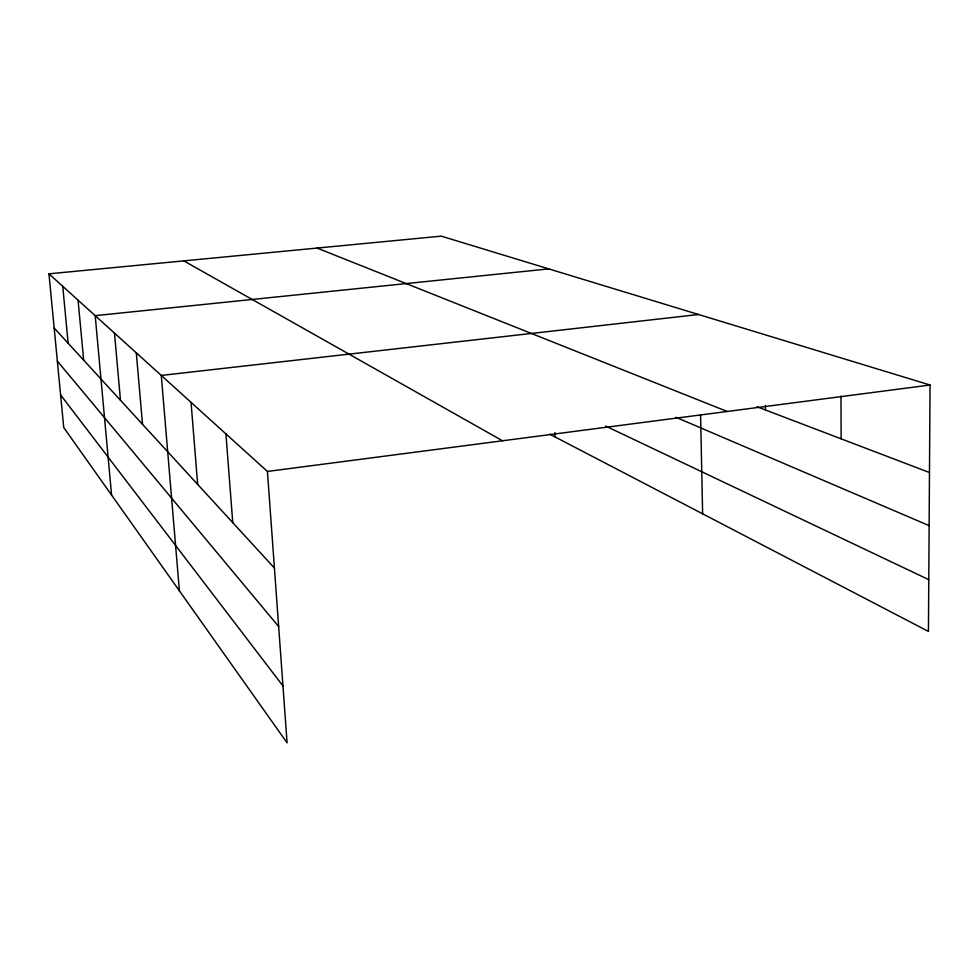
<?xml version="1.0" encoding="UTF-8"?>
<svg xmlns="http://www.w3.org/2000/svg" width="979" height="979" viewBox="0 0 979 979"><rect width="100%" height="100%" fill="white"/><g stroke="black" fill="none" stroke-linecap="round" stroke-linejoin="round"><path stroke-width="1.47" d="M48.95 273.826L267.426 471.45L287.08 742.853L63.745 427.542L48.95 273.826L441.26 236.147L930.05 385.016L928.435 631.431L549.733 434.174M267.426 471.45L930.05 385.016M698.516 314.504L161.278 375.434L179.402 590.827M548.754 268.882L95.196 315.654L111.582 495.068M756.938 406.738L929.475 472.527M317.086 248.079L727.213 411.474M675.877 417.262L929.132 525.637M605.646 426.061L928.777 579.666M183.807 260.867L502.521 440.783M54.163 328.014L274.414 568.04M57.357 361.116L278.66 626.56M60.612 394.953L282.968 685.985M62.742 286.296L68.138 343.237M78.063 300.161L83.656 360.15M114.47 333.093L120.466 400.264M136.314 352.856L142.518 424.299M191.04 402.357L197.672 484.409M225.929 433.917L232.769 522.651M554.971 432.534L555.13 436.989M700.572 414.631L702.628 513.816M765.431 405.465L765.492 409.993M840.973 396.054L841.145 438.837"/></g></svg>
